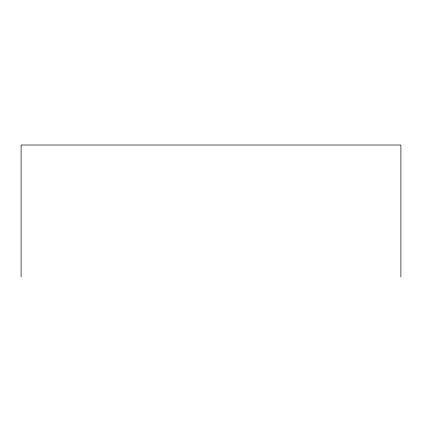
<?xml version="1.0" encoding="UTF-8"?>
<svg xmlns="http://www.w3.org/2000/svg" width="422" height="422" viewBox="0 0 422 422"><rect width="100%" height="100%" fill="white"/><g stroke="black" fill="none" stroke-linecap="round" stroke-linejoin="round"><path stroke-width="0.63" d="M400.9 276.985L400.9 145.015L21.1 145.015L21.1 276.985"/></g></svg>
